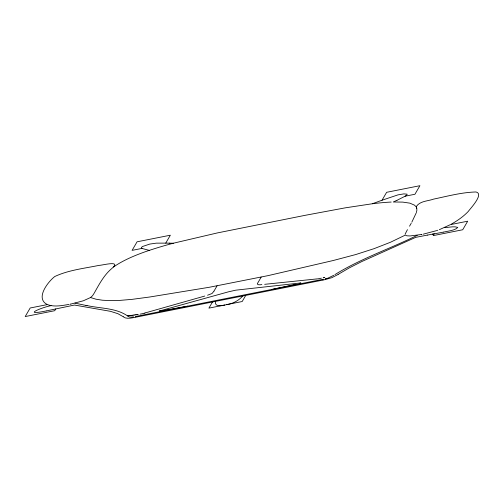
<?xml version="1.0" encoding="UTF-8"?>
<svg xmlns="http://www.w3.org/2000/svg" width="504" height="504" viewBox="0 0 504 504"><rect width="100%" height="100%" fill="white"/><g stroke="black" fill="none" stroke-linecap="round" stroke-linejoin="round"><path stroke-width="0.76" d="M416.556 206.634L416.556 206.993M405.096 234.209L407.434 229.641M215.479 301.411C214.194 307.812 223.127 305.537 226.523 304.63C232.747 303.761 238.587 300.756 242.726 296.006M416.638 206.098C420.298 200.976 428.116 201.109 433.686 199.093C447.659 196.182 461.67 192.345 476.003 191.967C484.376 193.857 470.452 208.398 468.147 211.573C463.308 216.651 457.481 220.664 451.395 224.097M416.323 212.524L416.896 210.237L416.726 208.253M416.128 213.097L411.806 222.22M94.462 292.685C99.282 284.143 104.007 275.108 111.605 268.676M94.198 293.171L92.585 295.665L90.55 297.536L95.968 299.2L102.413 300.22L110.275 300.617L119.687 300.409L132.061 299.357L149.732 297.001L209.317 287.267L268.134 275.612L333.15 260.53L355.736 254.552L374.05 248.667L390.436 242.273L405.323 235.091L406.892 235.815L410.117 235.948L421.552 234.486M411.195 223.316L409.538 226.189M55.774 308.902L54.728 310.697L25.2 316.556L30.177 307.994L47.414 304.573C54.382 307.251 62.036 305.537 69.136 304.403M141.926 248.447L141.359 247.514L142.468 246.525L149.833 244.068L156.309 243.148L165.74 243.123L170.346 235.204L137.075 241.807L132.098 250.368L141.895 248.422L149.272 250.381L154.766 248.604A85.661 15.17 -12.9 0 1 173.344 243.224L217.344 232.93L304.983 215.353L345.19 207.856L372.317 203.755A86.058 15.24 -12.9 0 1 391.18 202.06M214.055 291.003L217.048 285.863M212.468 302.009L208.908 308.127L224.759 304.983M245.738 295.407L242.178 301.531L226.334 304.668M261.185 277.106L258.199 282.246C255.421 285.207 259.862 284.981 261.859 284.571M372.317 203.755L382.032 200.22L386.637 192.301L419.908 185.699L414.931 194.261L405.134 196.201L397.272 200.17M434.228 233.825L433.182 235.614L462.71 229.761L467.687 221.199L450.456 224.62L439.343 229.679M213.942 291.192L212.008 293.536L207.541 295.224M114.024 266.452C118.686 260.814 101.688 265.463 99.118 265.356C84.244 268.424 68.639 270.024 54.766 276.52C48.233 281.566 35.104 298.059 46.904 304.34M114.055 266.421L113.583 266.893M113.217 267.24C123.039 260.152 136.861 254.514 149.272 250.381M112.909 267.523L112.052 268.286M90.525 297.549L83.305 300.793L70.875 304.057M334.895 274.623C360.839 258.571 389.989 248.762 417.255 235.33M338.241 274.327L337.926 274.516M338.373 274.245L349.493 267.781L361.878 261.507L415.756 237.34L427.644 235.066M159.365 311.012L228.633 291.778L235.815 290.165L300.825 282.939L299.508 283.387M405.134 196.201L406.917 194.916L407.087 194.172L403.861 193.882L398.002 194.865L382.032 200.22M337.554 274.743L331.846 277.685L325.225 279.575M333.824 275.279L327.852 278.17A4.013 0.712 -12.9 0 1 326.983 278.416L325.868 278.68M396.982 200.308L396.22 200.655M395.898 200.8L393.259 201.984L402.759 202.11L409.935 203.169L414.521 205.172L416.569 207.264L416.688 208.076M444.465 227.588C448.774 227.606 453.669 225.905 457.789 227.424C455.156 230.504 448.239 230.958 443.785 232.073M437.793 230.233L437.296 230.404M436.754 230.586L423.303 234.146M145.486 312.839L204.788 296.05M145.196 312.921L144.22 313.211M51.03 305.632C41.473 307.497 21.439 315.895 46.122 310.962M324.803 277.345L324.456 277.433M324.223 277.49L323.883 277.572M323.656 277.628L323.203 277.736M295.924 284.25L271.58 289.523M325.804 278.699L325.382 278.794M321.401 278.151L320.5 278.353A7.113 1.26 -12.9 0 1 317.01 278.951L316.26 278.995M324.96 279.638L323.511 279.947M46.318 310.918L74.441 305.052L110.452 311.321L117.879 313.677L123.341 316.77M323.196 280.016L322.869 280.079M323.366 279.222L136.074 316.38M70.673 304.095L70.289 304.177M322.535 280.148L135.696 317.218M421.999 234.404L421.665 234.467M427.663 235.059L432.438 234.158M433.421 233.976L443.596 232.105M432.476 234.152L432.797 234.089M432.841 234.083L433.358 233.982M187.62 306.18L164.348 310.369M135.708 316.449L135.374 316.512M135.362 317.281C131.45 318.037 125.899 319.271 123.43 316.833M140.074 314.131L140.629 314.036A7.113 1.26 -12.9 0 0 144.245 313.223M133.516 316.846L132.401 317.016A4 0.706 -12.9 0 1 131.601 317.104L130.026 317.054M163.706 310.47L163.252 310.546M162.968 310.59L162.055 310.735M138.298 314.427L137.92 314.49M137.705 314.521L136.742 314.666M136.527 314.698L135.979 314.773M135.759 314.805L135.318 314.868M160.713 310.93L159.982 311.025M135.097 314.899L134.656 314.956M134.436 314.987L134.102 315.031M133.881 315.057L133.547 315.101M133.327 315.126L132.993 315.17M132.773 315.195L132.439 315.239M132.218 315.265L131.884 315.302M131.664 315.328L131.229 315.378M131.008 315.403L130.574 315.447M130.36 315.473L129.818 315.529M159.907 311.031L159.39 311.062M129.604 315.548L128.867 315.624M264.676 284.319L315.888 279.021M128.659 315.643L127.411 315.819M165.74 243.123L173.344 243.224M169.142 243.167L169.464 243.174M87.488 305.67C100.674 308.536 115.681 307.894 127.298 315.737M87.236 305.632L86.486 305.512M86.234 305.468L85.737 305.386M85.485 305.348L74.97 303.137M129.591 316.959L128.69 316.625M128.325 316.43L127.462 315.857M416.758 208.436L416.701 208.146"/></g></svg>
